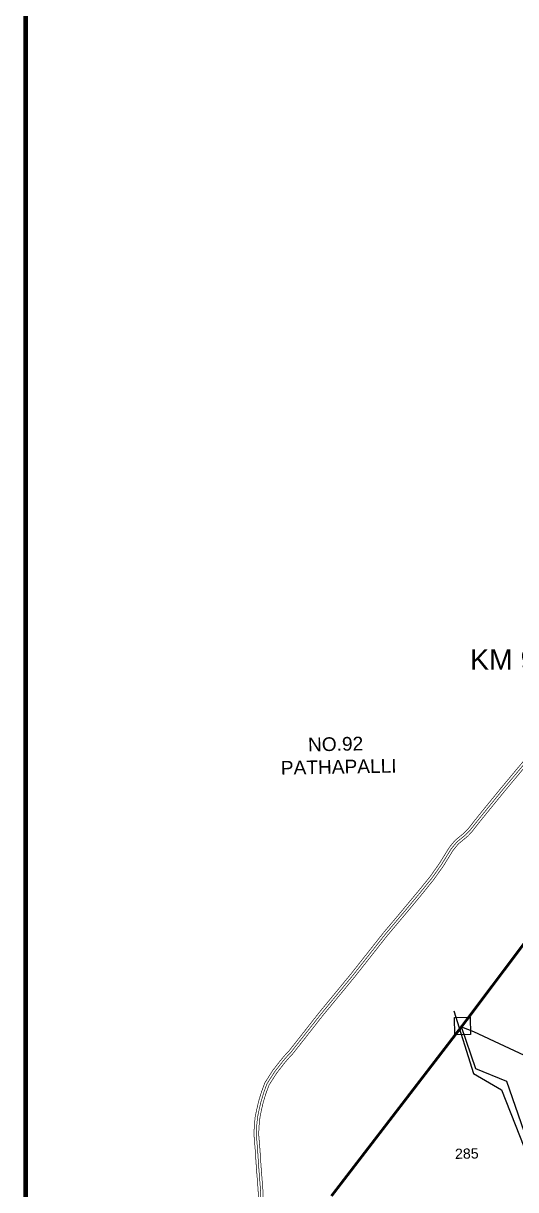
# Model space of a CAD drawing. Header units: inches. Extents: x 189567 to 214261, y 1613610 to 1624610.
# Drawn here: x 189567 to 190294, y 1620427 to 1622146 of the extents above; entities that cross this region are included whole.
import ezdxf
from ezdxf import colors
from ezdxf.entities.mleader import LeaderData, LeaderLine
from ezdxf.enums import TextEntityAlignment as Align
from ezdxf.math import Vec2, Vec3

# ---------------------------------------------------------------- set-up
doc = ezdxf.new("R2010")
doc.units = ezdxf.units.IN
doc.header["$LTSCALE"] = 15
doc.header["$MEASUREMENT"] = 0
doc.linetypes.add('HIDDEN2', pattern=[0.1875, 0.125, -0.0625])
for name, color, linetype in [('CANAL1', 7, 'Continuous'), ('PLOT', 7, 'Continuous'), ('PLOT NOS', 7, 'Continuous'), ('ROAD', 1, 'Continuous'), ('text2', 7, 'Continuous'), ('VILLAGE BOUNADRY STONES', 1, 'Continuous'), ('VILLAGE BOUNDRY', 5, 'Continuous'), ('VILLAGE STONES', 240, 'Continuous')]:
    doc.layers.add(name, color=color, linetype=linetype)
doc.styles.get("Standard").update_dxf_attribs({"font": 'arial.ttf'})

msp = doc.modelspace()

# ---------------------------------------------------------------- linework, layer by layer
at = {"layer": 'CANAL1', "color": 5, "const_width": 1}
for points in [[(190326.8, 1621084.6), (190270.3, 1621017), (190239.3, 1620979), (190232.2, 1620970.1), (190223.8, 1620959.3), (190217.7, 1620953), (190204.1, 1620941.8), (190195.7, 1620931.6), (190181.1, 1620908), (190167.1, 1620888.2), (190148.8, 1620865.7), (190123.7, 1620835.6), (190098.7, 1620806), (190050.9, 1620745.5), (190002.9, 1620687.2), (189977.3, 1620654.6), (189959.3, 1620631.8), (189952.2, 1620624.2), (189947.6, 1620618.7), (189942, 1620611.6), (189935.1, 1620602.7), (189923.6, 1620584.7), (189918.7, 1620571.6), (189914.5, 1620557.8), (189911.6, 1620545.4), (189909.3, 1620534.6), (189908.2, 1620523.4), (189907.4, 1620509.3), (189909.3, 1620486.2), (189910.9, 1620461.8), (189913.6, 1620427), (189914.4, 1620406.6)], [(190332.2, 1621080.2), (190275.7, 1621012.5), (190244.8, 1620974.6), (190237.7, 1620965.8), (190229.1, 1620954.7), (190222.5, 1620947.8), (190209.1, 1620936.8), (190201.4, 1620927.5), (190186.9, 1620904.1), (190172.6, 1620884), (190154.2, 1620861.2), (190129.1, 1620831.1), (190104.1, 1620801.5), (190056.4, 1620741.1), (190008.3, 1620682.8), (189982.8, 1620650.3), (189964.6, 1620627.3), (189957.5, 1620619.6), (189953, 1620614.3), (189947.5, 1620607.3), (189940.8, 1620598.6), (189929.9, 1620581.6), (189925.3, 1620569.4), (189921.2, 1620556), (189918.4, 1620543.9), (189916.3, 1620533.5), (189915.2, 1620522.9), (189914.4, 1620509.3), (189916.3, 1620486.7), (189917.9, 1620462.3), (189920.6, 1620427.4), (189921.3, 1620407.2)]]:
    msp.add_lwpolyline(points, dxfattribs=at)
at = {"layer": 'CANAL1', "color": 1, "linetype": 'HIDDEN2', "ltscale": 4, "const_width": 1}
msp.add_lwpolyline([(190329.5, 1621082.4), (190273, 1621014.8), (190242.1, 1620976.8), (190235, 1620967.9), (190226.4, 1620957), (190220.1, 1620950.4), (190206.6, 1620939.3), (190198.5, 1620929.5), (190184, 1620906.1), (190169.9, 1620886.1), (190151.5, 1620863.4), (190126.4, 1620833.4), (190101.4, 1620803.8), (190053.7, 1620743.3), (190005.6, 1620685), (189980, 1620652.5), (189962, 1620629.6), (189954.8, 1620621.9), (189950.3, 1620616.5), (189944.8, 1620609.5), (189937.9, 1620600.7), (189926.7, 1620583.2), (189922, 1620570.5), (189917.9, 1620556.9), (189915, 1620544.7), (189912.8, 1620534), (189911.7, 1620523.1), (189910.9, 1620509.3), (189912.8, 1620486.5), (189914.4, 1620462.1), (189917.1, 1620427.2), (189917.9, 1620406.9)], dxfattribs=at)
msp.add_lwpolyline([(190329.5, 1621082.4), (190273, 1621014.8), (190242.1, 1620976.8), (190235, 1620967.9), (190226.4, 1620957), (190220.1, 1620950.4), (190206.6, 1620939.3), (190198.5, 1620929.5), (190184, 1620906.1), (190169.9, 1620886.1), (190151.5, 1620863.4), (190126.4, 1620833.4), (190101.4, 1620803.8), (190053.7, 1620743.3), (190005.6, 1620685), (189980, 1620652.5), (189962, 1620629.6), (189954.8, 1620621.9), (189950.3, 1620616.5), (189944.8, 1620609.5), (189937.9, 1620600.7), (189926.7, 1620583.2), (189922, 1620570.5), (189917.9, 1620556.9), (189915, 1620544.7), (189912.8, 1620534), (189911.7, 1620523.1), (189910.9, 1620509.3), (189912.8, 1620486.5), (189914.4, 1620462.1), (189917.1, 1620427.2), (189917.9, 1620406.9)], dxfattribs=at)
at = {"layer": 'PLOT'}
msp.add_lwpolyline([(190353.4, 1620376.6), (190280.5, 1620586.7), (190234.8, 1620605), (190213.7, 1620667.3), (190231.3, 1620660.1), (190592.1, 1620491.7), (190614.7, 1620609.4), (190654.6, 1620773.1), (190671.9, 1620844.2), (190680.5, 1620885.5), (190689, 1620918.1), (190704.5, 1620972.2), (190753.3, 1621254.6), (190756, 1621297.6), (190760.2, 1621305.2), (190790.8, 1621480.8), (190811.9, 1621590.1)], dxfattribs=at)
at = {"layer": 'ROAD'}
msp.add_lwpolyline([(190202.2, 1620690.7), (190231.5, 1620598.3), (190272.7, 1620574.5), (190346.1, 1620388.8), (190356.9, 1620342.1), (190350.4, 1620263.7), (190372.4, 1620250.9), (190375.1, 1620210.4), (190409.2, 1620093.5), (190424.2, 1620005.2), (190434.5, 1619960.9), (190446.3, 1619939.3), (190472.9, 1619792.1), (190505.9, 1619732), (190537.7, 1619678.7)], dxfattribs=at)
at = {"layer": 'text2', "color": 5, "const_width": 7}
msp.add_lwpolyline([(198633.6, 1616572.1), (189570.7, 1616572.1), (189570.7, 1624123.6), (198633.6, 1624123.6)], close=True, dxfattribs=at)
at = {"layer": 'VILLAGE BOUNADRY STONES'}
msp.add_lwpolyline([(190203.4, 1620680.8), (190226.3, 1620681.2), (190226.8, 1620656), (190203.9, 1620655.5)], close=True, dxfattribs=at)
at = {"layer": 'VILLAGE BOUNDRY', "color": 5, "const_width": 4}
msp.add_lwpolyline([(190889.4, 1622152.2), (190891.3, 1622111.7), (190894.5, 1622078.4), (190899.6, 1622008.3), (190899.6, 1622000.9), (190890.7, 1621939.4), (190887.4, 1621898.1), (190877.1, 1621707.5), (190870.4, 1621695.3), (190820.7, 1621606.2), (190820.7, 1621606.2), (190820.7, 1621606.2), (190775.1, 1621684.7), (190820.7, 1621606.2), (190680.4, 1621348.6), (190563.2, 1621161.6), (190505.5, 1621051.1), (190465.2, 1621006.2), (190441.6, 1620968.4), (190420.4, 1620938.7), (190371.8, 1620877.4), (190215.6, 1620669.8), (190021.8, 1620417.8)], dxfattribs=at)

# ---------------------------------------------------------------- texts
at = {"layer": 'PLOT NOS'}
msp.add_text('285', height=15, rotation=1.1012, dxfattribs=at).set_placement((190221.5, 1620480.3), align=Align.MIDDLE_CENTER)
at = {"layer": 'text2', "color": 1, "insert": (189871.9, 1621091), "char_height": 20.177, "width": 311.679, "attachment_point": 1, "rotation": 1.1012}
msp.add_mtext('\\pxqc;NO.92\\P PATHAPALLI', dxfattribs=at)

# ---------------------------------------------------------------- leaders
at = {"layer": 'VILLAGE STONES', "color": 1}
ml = msp.add_multileader_mtext('Standard', dxfattribs=at)
ml.set_content('KM 9.255', color=1)
ml.set_leader_properties()
ml.build(insert=Vec2(0, 0))
ml.multileader.update_dxf_attribs({"dogleg_length": 0.36, "arrow_head_size": 25})
ctx = ml.context
ctx.base_point, ctx.char_height, ctx.arrow_head_size, ctx.landing_gap_size, ctx.plane_origin = Vec3(190226.2, 1621208.2), 30, 25, 0.09, Vec3(190596.7, 1620923)
notes = []
notes.append((ctx, [(1, (1, 1, 0), (190401, 1621208.2), (-1, 0), 1.396927018504357e-11, [(0, [(190515.3, 1621073)], 0, [])])]))
ctx.mtext.insert, ctx.mtext.flow_direction = Vec3(190226.3, 1621223.4), 5
for ctx, leaders in notes:
    for number, flags, end, landing, length, lines in leaders:
        leader = LeaderData()
        leader.index, (leader.has_last_leader_line, leader.has_dogleg_vector, leader.attachment_direction) = number, flags
        leader.last_leader_point, leader.dogleg_vector, leader.dogleg_length = Vec3(end), Vec3(landing), length
        for number, points, colour, breaks in lines:
            line = LeaderLine()
            line.index, line.vertices, line.color, line.breaks = number, Vec3.list(points), colors.encode_raw_color(colour), breaks
            leader.lines.append(line)
        ctx.leaders.append(leader)

doc.saveas('drawing.dxf')
